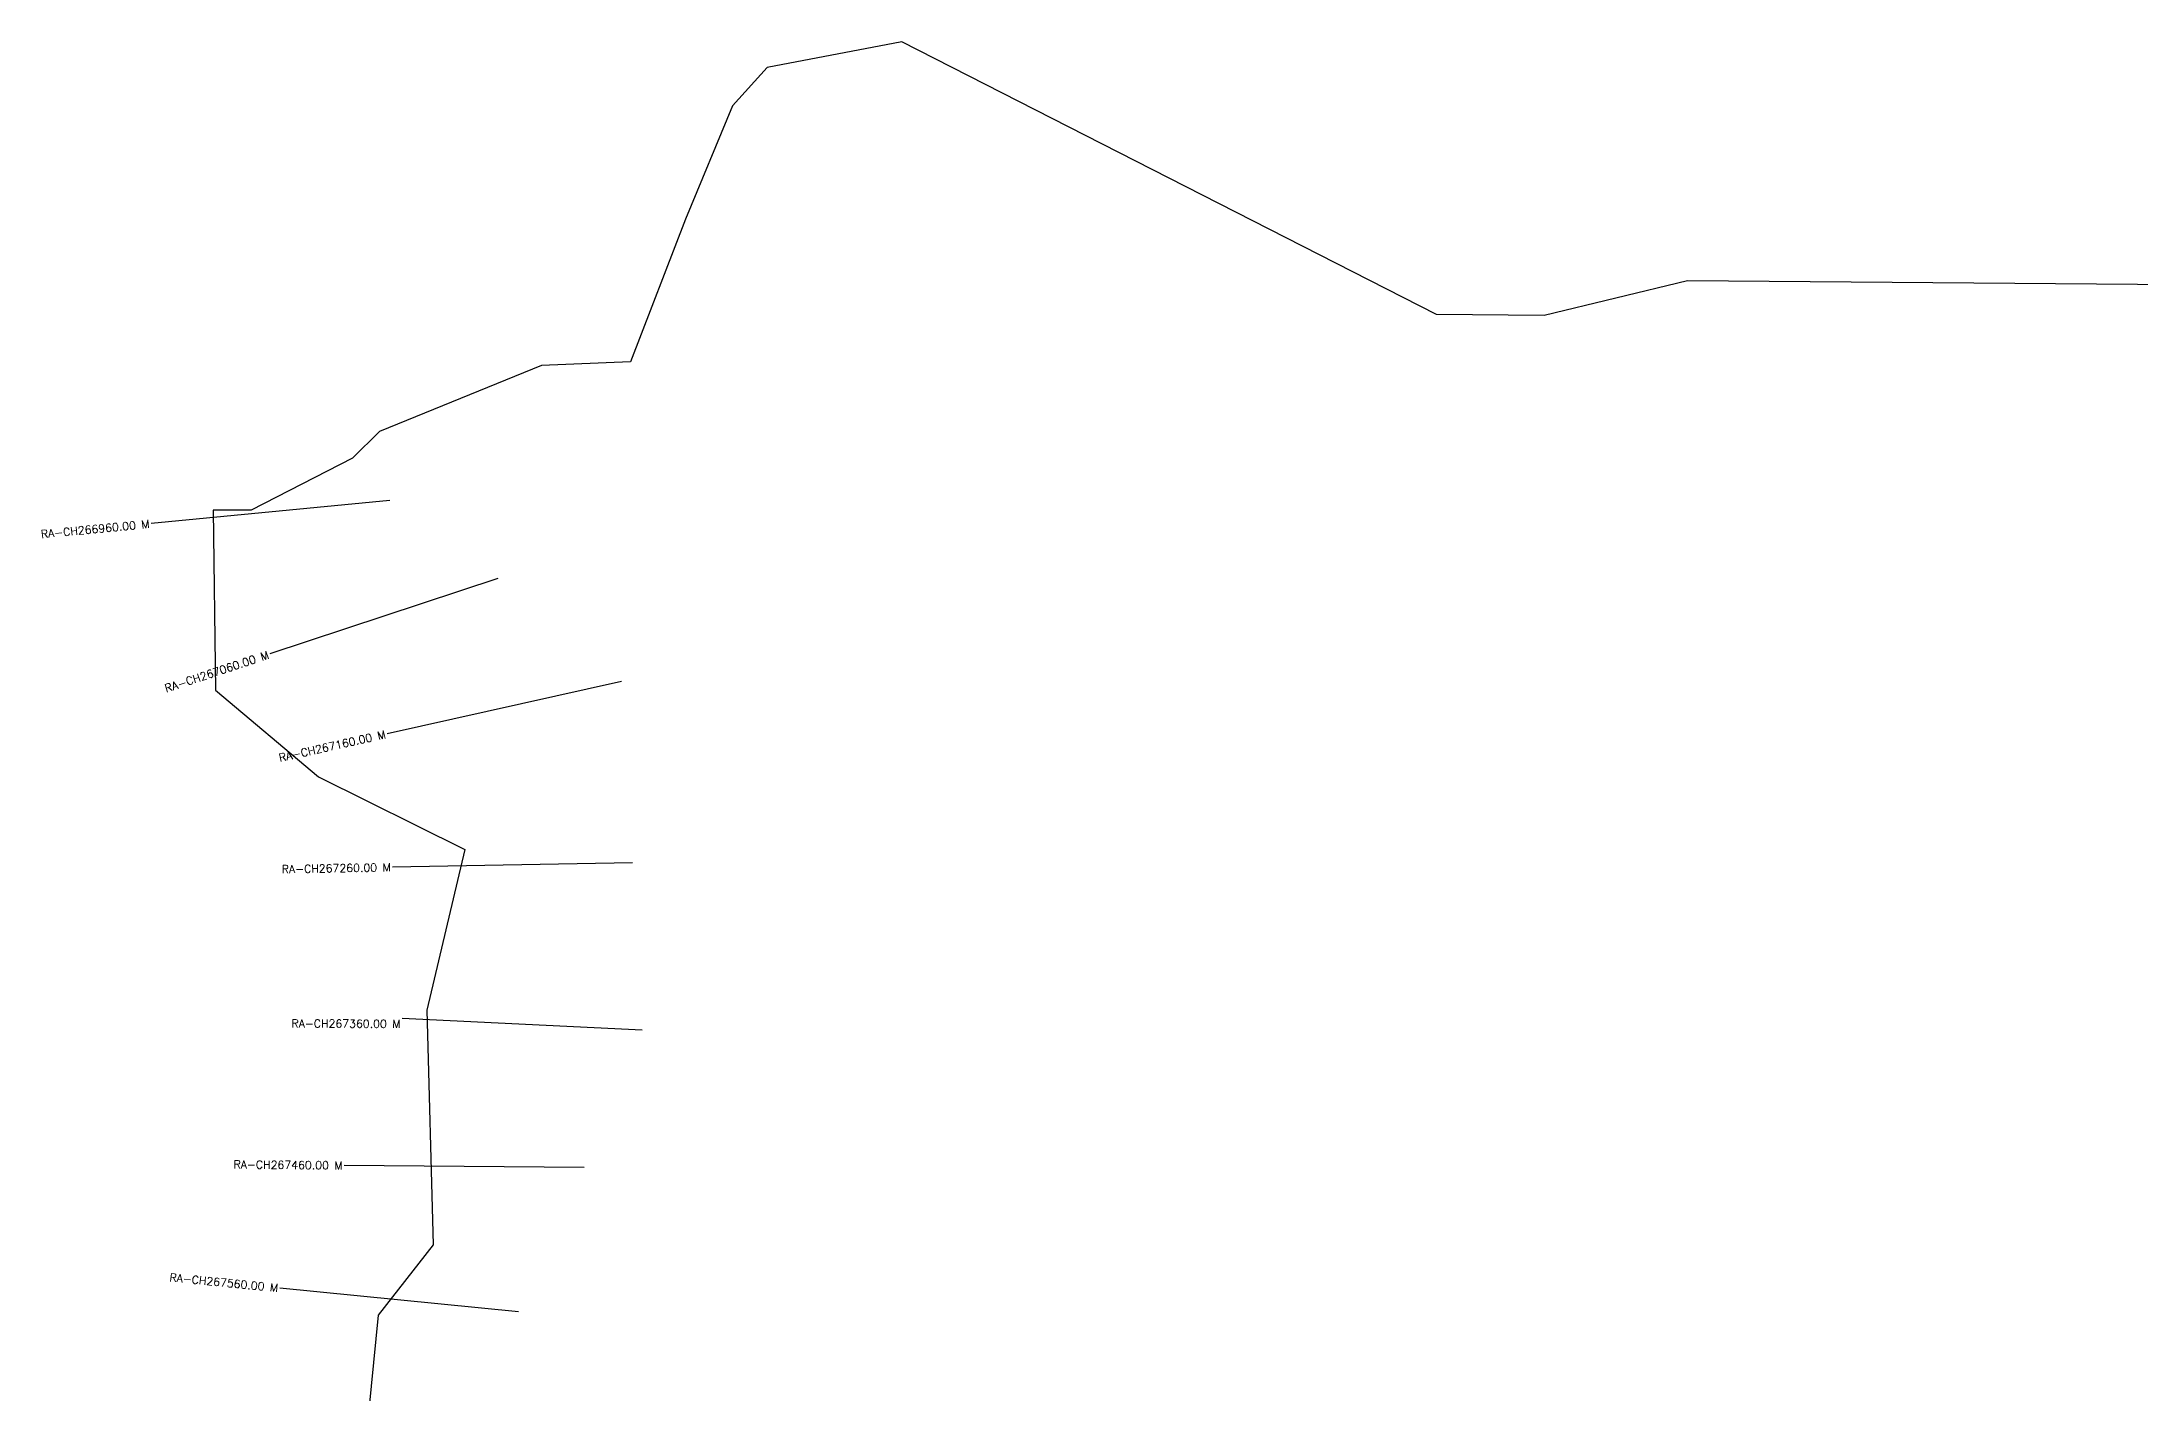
# Model space of a CAD drawing. Header units: metres. Extents: x 279427 to 281536, y 2029712 to 2031581.
# Drawn here: x 279427 to 280738, y 2030737 to 2031581 of the extents above; entities that cross this region are included whole.
import ezdxf
from ezdxf.enums import TextEntityAlignment as Align

# ---------------------------------------------------------------- set-up
doc = ezdxf.new("R2010")
doc.units = ezdxf.units.M
for name, color, linetype in [('CS', 134, 'Continuous'), ('CSMark', 6, 'Continuous'), ('VILLAGE BOUNDRY', 10, 'Continuous')]:
    doc.layers.add(name, color=color, linetype=linetype)
doc.styles.get("Standard").update_dxf_attribs({"font": 'simplex.shx'})

msp = doc.modelspace()

# ---------------------------------------------------------------- linework, layer by layer
at = {"layer": 'CS'}
for p, q in [((279644.6, 2031294.4), (279495.3, 2031280)), ((279712, 2031245.7), (279569.6, 2031198.5)), ((279789.2, 2031181.4), (279642.8, 2031148.6)), ((279796.1, 2031067.9), (279646.1, 2031065.2)), ((279802.1, 2030963.3), (279652.3, 2030970.6)), ((279766, 2030877.5), (279616, 2030878.8)), ((279725, 2030787.4), (279575.7, 2030802.1))]:
    msp.add_line(p, q, dxfattribs=at)
at = {"layer": 'VILLAGE BOUNDRY'}
msp.add_lwpolyline([(280813.3, 2031428.9), (280455.4, 2031431.7), (280365.8, 2031410.1), (280298.6, 2031410.6), (279964.4, 2031581.1), (279880.4, 2031565), (279858.7, 2031541.2), (279829.3, 2031470.3), (279795, 2031381.1), (279739.3, 2031378.8), (279638.1, 2031337.6), (279621.2, 2031320.9), (279621.2, 2031320.9), (279557.8, 2031288.5), (279534.1, 2031288.4), (279535.6, 2031175.8), (279600, 2031121.8), (279691.4, 2031076.3), (279667.7, 2030975.9), (279671.6, 2030829.2), (279637.2, 2030785.2), (279621.2, 2030622.5)], dxfattribs=at)

# ---------------------------------------------------------------- texts
at = {"layer": 'CSMark'}
for s, rotation, p in [('RA-CH266960.00 M', 5.5193, (279494.3, 2031279.9)), ('RA-CH267060.00 M', 18.3406, (279568.7, 2031198.2)), ('RA-CH267160.00 M', 12.6147, (279641.8, 2031148.4)), ('RA-CH267260.00 M', 1.0362, (279645.1, 2031065.2)), ('RA-CH267360.00 M', 359.7766, (279651.2, 2030967.3)), ('RA-CH267460.00 M', 359.4703, (279615, 2030878.8)), ('RA-CH267560.00 M', 354.3531, (279574.7, 2030802.2))]:
    msp.add_text(s, height=5, rotation=rotation, dxfattribs=at).set_placement(p, align=Align.MIDDLE_RIGHT)

doc.saveas('drawing.dxf')
